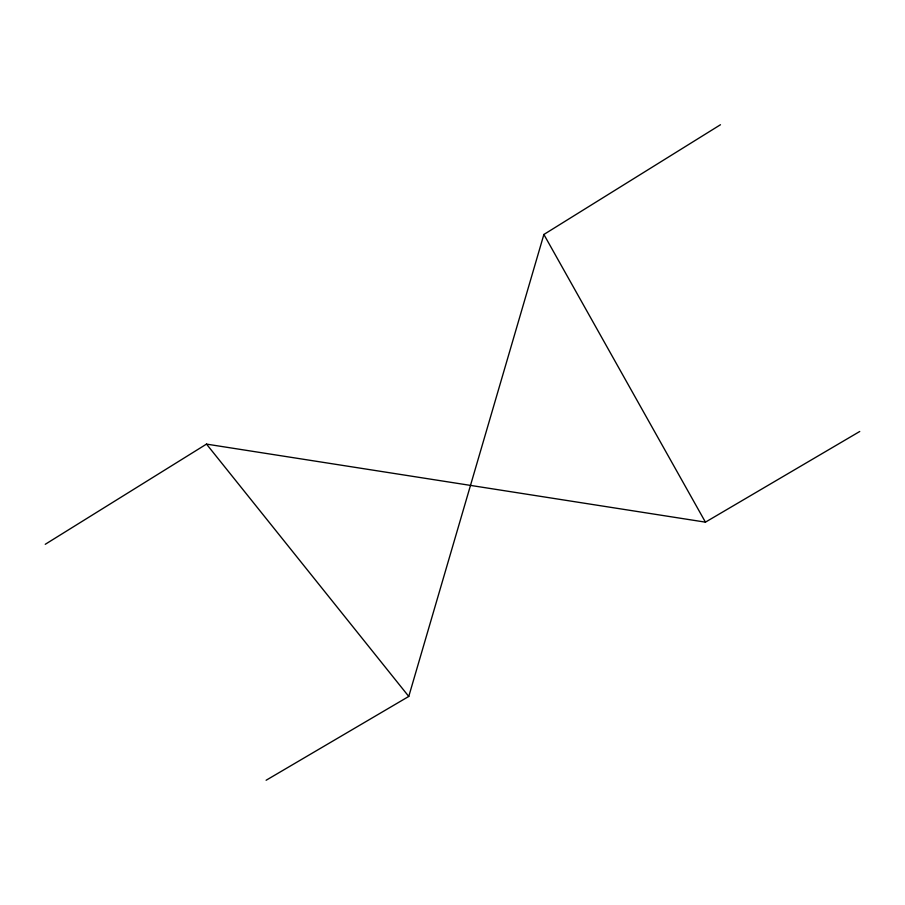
<?xml version="1.0" encoding="UTF-8"?>
<svg xmlns="http://www.w3.org/2000/svg" width="905" height="905" viewBox="0 0 905 905"><rect width="100%" height="100%" fill="white"/><g stroke="black" fill="none" stroke-linecap="round" stroke-linejoin="round"><path stroke-width="1.36" d="M266.115 780.257L408.766 696.443L543.882 234.474L720.471 124.743M45.25 544.301L206.498 444.106L705.436 522.151L859.75 431.481M206.498 444.106L408.766 696.443M543.882 234.474L705.436 522.151"/></g></svg>
